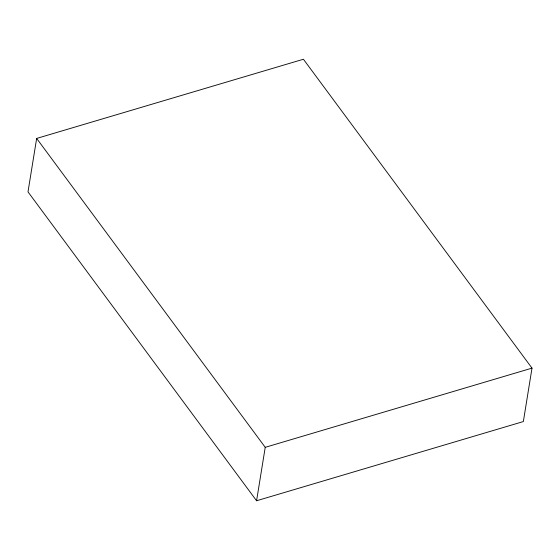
<?xml version="1.0" encoding="UTF-8"?>
<svg xmlns="http://www.w3.org/2000/svg" width="560" height="560" viewBox="0 0 560 560"><rect width="100%" height="100%" fill="white"/><g stroke="black" fill="none" stroke-linecap="round" stroke-linejoin="round"><path stroke-width="0.84" d="M36.652 138.439L28 191.87L256.578 500.759L523.348 421.561L532 368.13L303.422 59.241L36.652 138.439L265.23 447.328L256.578 500.759M265.23 447.328L532 368.13"/></g></svg>
